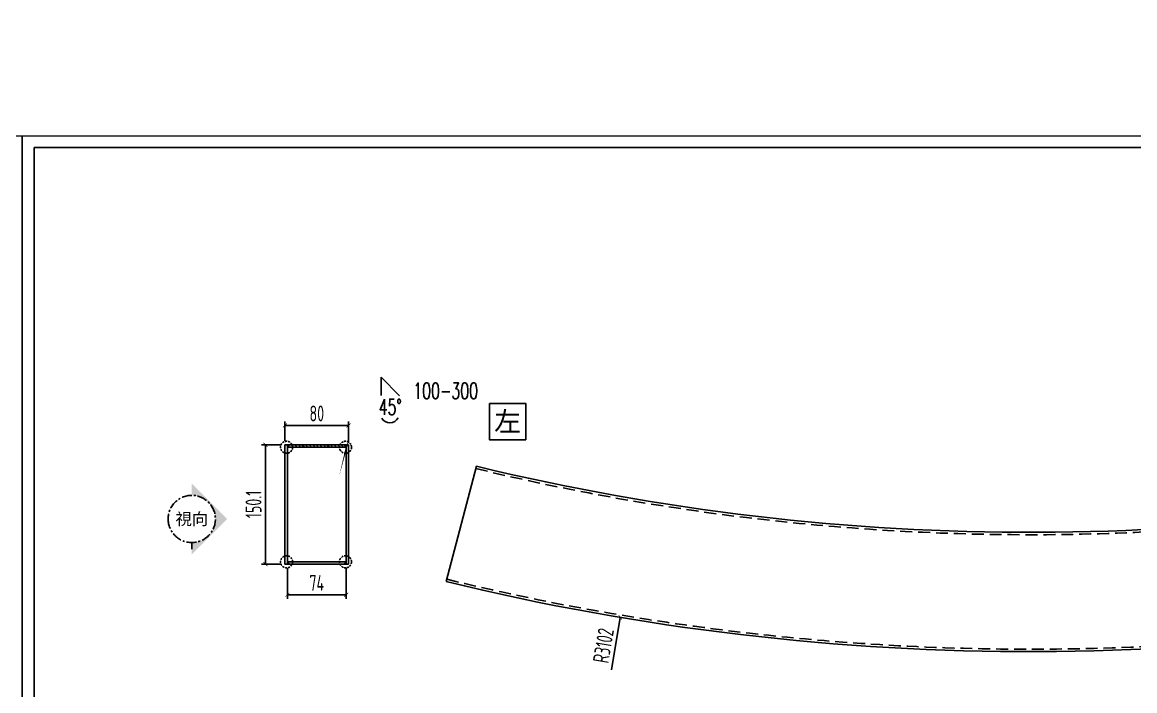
# Model space of a CAD drawing. Extents: x -3378 to 102197, y -3799 to 48702.
# Drawn here: x 17592 to 18991, y -1720 to -879 of the extents above; entities that cross this region are included whole.
import ezdxf
from ezdxf.enums import TextEntityAlignment as Align

# ---------------------------------------------------------------- set-up
doc = ezdxf.new("R2010")
doc.units = 0
doc.set_wipeout_variables(frame=1)
doc.linetypes.add('CENTER', pattern=[2, 1.25, -0.25, 0.25, -0.25])
doc.linetypes.add('HIDDEN', pattern=[0.375, 0.25, -0.125])
for name, color, linetype in [('DIM', 173, 'Continuous'), ('GM_ANNO_LABL', 4, 'Continuous'), ('GM_ANNO_TEXT', 7, 'Continuous'), ('視覺模型鋁擠型暫替', 4, 'Continuous'), ('镀锌钢板', 3, 'Continuous'), ('隱藏線 HIDDEN', 8, 'HIDDEN')]:
    doc.layers.add(name, color=color, linetype=linetype)
doc.layers.add('GM_CNST', color=171, linetype='Continuous', lineweight=5, plot=False)
doc.styles.add('CHINESE', font='ros1.shx', dxfattribs={"width": 0.75, "bigfont": 'hztxt.shx'})
doc.styles.add('GM', font='')
doc.styles.get("Standard").update_dxf_attribs({"font": 'romans.shx', "bigfont": 'chinese.shx'})
doc.styles.get('GM').set_extended_font_data('Microsoft JhengHei')
doc.dimstyles.new('F-05', dxfattribs={"dimscale": 5, "dimtxt": 4, "dimasz": 1, "dimexe": 1, "dimexo": 1, "dimgap": 1, "dimtad": 1, "dimdec": 1, "dimzin": 12, "dimdsep": 46, "dimtxsty": 'CHINESE', "dimblk": 'ARCHTICK', "dimcen": 0, "dimclrd": 4, "dimclre": 4, "dimclrt": 1, "dimadec": 0, "dimazin": 3, "dimtfac": 1, "dimtdec": 1, "dimtix": 1, "dimtofl": 0, "dimtmove": 2, "dimatfit": 3, "dimfxl": 1, "dimtolj": 1, "dimtzin": 0, "dimarcsym": 0})

# ---------------------------------------------------------------- blocks, each defined once
blk = doc.blocks.new('*U47')
blk.add_hatch(color=256).paths.add_polyline_path([(-4.46, 2.97), (0, -1.49), (0, 0, -1), (0, 5.94), (0, 7.43)])
at = {"linetype": 'ByBlock', "ltscale": 3}
blk.add_lwpolyline([(0, 0), (0, -0.82)], dxfattribs=at)
at = {"linetype": 'ByBlock'}
blk.add_circle((0, 2.97), 2.97, dxfattribs=at)
at = {"layer": 'GM_ANNO_TEXT', "style": 'GM'}
blk.add_attdef('圖號', text='', height=1.5, dxfattribs=at).set_placement((0, 2.97), align=Align.MIDDLE_CENTER)
blk = doc.blocks.new('GSGHHJ')
at = {"layer": '視覺模型鋁擠型暫替', "linetype": 'Continuous'}
h = blk.add_hatch(dxfattribs=at)
h.set_pattern_fill('ANSI31', color=1, scale=5, angle=180.0167)
h.set_pattern_definition([(225.01674839, (183194.18166, 622845.99923), (0.4420709054, -0.44181253335), [])])
h.paths.add_polyline_path([(-77, 150.1), (-77, 147.1), (-74, 150.1)])
h = blk.add_hatch(dxfattribs=at)
h.set_pattern_fill('ANSI31', color=1, scale=5, angle=180.0167)
h.set_pattern_definition([(225.01674839, (183204.1763, 622845.99923), (0.4420709054, -0.44181253335), [])])
h.paths.add_polyline_path([(-6, 150.1), (-3, 147.1), (-3, 150.1)])
h = blk.add_hatch(dxfattribs=at)
h.set_pattern_fill('ANSI31', color=1, scale=5, angle=180.0167)
h.set_pattern_definition([(225.01674839, (183194.183, 622830.4302), (0.4420709054, -0.44181253335), [])])
h.paths.add_polyline_path([(-74, 0), (-77, 3), (-77, 0)])
h = blk.add_hatch(dxfattribs=at)
h.set_pattern_fill('ANSI31', color=1, scale=5, angle=180.0167)
h.set_pattern_definition([(225.01674839, (183204.1776, 622830.4302), (0.4420709054, -0.44181253335), [])])
h.paths.add_polyline_path([(-3, 0), (-3, 3), (-6, 0)])
at = {"layer": '镀锌钢板'}
h = blk.add_hatch(dxfattribs=at)
h.set_pattern_fill('ANSI31', color=256, angle=90)
h.set_pattern_definition([(135, (205358.3415, -420677.416), (-2.24506403, -2.24506403), [])])
h.paths.add_polyline_path([(-6.4, 150.1), (-6.4, 147.1), (-73.9, 147.1), (-73.9, 150.1)])
at = {"layer": '視覺模型鋁擠型暫替', "color": 6, "linetype": 'Continuous'}
blk.add_line((-77, 144.1, 0), (-77, 147.1, 0), dxfattribs=at)
at = {"layer": '視覺模型鋁擠型暫替', "color": 1, "linetype": 'Continuous', "elevation": 0}
for points in [[(-77, 147.1), (-77, 150.1), (-74, 150.1), (-77, 147.1)], [(-3, 147.1), (-3, 150.1), (-6, 150.1), (-3, 147.1)]]:
    blk.add_lwpolyline(points, dxfattribs=at)
at = {"layer": '視覺模型鋁擠型暫替', "color": 1, "linetype": 'Continuous'}
for points in [[(-77, 3), (-77, 0), (-74, 0), (-77, 3)], [(-3, 3), (-3, 0), (-6, 0), (-3, 3)]]:
    blk.add_lwpolyline(points, dxfattribs=at)
at = {"layer": '镀锌钢板'}
for p, q in [((0, 150.1, 0), (-80, 150.1, 0)), ((-80, 150.1), (-80, 0)), ((-77, 0), (-77, 147.1)), ((-3, 0), (-3, 147.1)), ((0, 150.1), (0, 0)), ((0, 0), (-80, 0)), ((-77, 3), (-3, 3))]:
    blk.add_line(p, q, dxfattribs=at)
at = {"layer": '镀锌钢板', "color": 6, "linetype": 'Continuous'}
blk.add_line((-77, 147.1, 0), (-3, 147.1, 0), dxfattribs=at)
at = {"layer": '镀锌钢板'}
blk.add_lwpolyline([(-3, 147.1), (-3, 150.1), (-77, 150.1), (-77, 147.1)], close=True, dxfattribs=at)
blk = doc.blocks.new('_ArchTick')
at = {"color": 0, "linetype": 'ByBlock', "const_width": 0.15}
blk.add_lwpolyline([(-0.5, -0.5), (0.5, 0.5)], dxfattribs=at)
blk = doc.blocks.new('*D1369')
at = {"layer": 'Defpoints', "color": 0, "ltscale": 10, "transparency": 16777216}
for p in [(17922.6, -1386.4), (17922.6, -1410.8), (18002.6, -1411.9)]:
    blk.add_point(p, dxfattribs=at)
at = {"layer": 'DIM', "color": 4, "lineweight": -2, "ltscale": 10, "transparency": 16777216}
for p, q in [((17922.6, -1405.8), (17922.6, -1381.4)), ((18002.6, -1406.9), (18002.6, -1381.4)), ((18002.6, -1386.4), (17922.6, -1386.4))]:
    blk.add_line(p, q, dxfattribs=at)
at = {"layer": 'DIM', "color": 4, "lineweight": -2, "ltscale": 10, "transparency": 16777216, "xscale": 5, "yscale": 5, "zscale": 5, "rotation": 180}
blk.add_blockref('_ArchTick', (17922.6, -1386.4), dxfattribs=at)
at = {"layer": 'DIM', "color": 4, "lineweight": -2, "ltscale": 10, "transparency": 16777216, "xscale": 5, "yscale": 5, "zscale": 5}
blk.add_blockref('_ArchTick', (18002.6, -1386.4), dxfattribs=at)
at = {"layer": 'DIM', "color": 1, "ltscale": 10, "transparency": 16777216, "insert": (17962.6, -1371.4), "char_height": 20, "attachment_point": 5, "style": 'CHINESE'}
blk.add_mtext('\\A1;80', dxfattribs=at)
blk = doc.blocks.new('*D1370')
at = {"layer": 'Defpoints', "color": 0, "ltscale": 10, "transparency": 16777216}
for p in [(17922.6, -1410.8, 0), (17898.1, -1560.9), (17922.7, -1560.9)]:
    blk.add_point(p, dxfattribs=at)
at = {"layer": 'DIM', "color": 4, "lineweight": -2, "ltscale": 10, "transparency": 16777216}
for p, q in [((17917.6, -1410.8), (17893.1, -1410.8)), ((17898.1, -1410.8), (17898.1, -1560.9)), ((17917.7, -1560.9), (17893.1, -1560.9))]:
    blk.add_line(p, q, dxfattribs=at)
at = {"layer": 'DIM', "color": 4, "lineweight": -2, "ltscale": 10, "transparency": 16777216, "xscale": 5, "yscale": 5, "zscale": 5}
for p, rotation in [((17898.1, -1410.8), 90), ((17898.1, -1560.9), 270)]:
    blk.add_blockref('_ArchTick', p, dxfattribs=dict(at, rotation=rotation))
at = {"layer": 'DIM', "color": 1, "ltscale": 10, "transparency": 16777216, "insert": (17883.1, -1485.8), "char_height": 20, "attachment_point": 5, "rotation": 90, "style": 'CHINESE'}
blk.add_mtext('\\A1;150.1', dxfattribs=at)
blk = doc.blocks.new('*D1371')
at = {"layer": 'Defpoints', "color": 0, "ltscale": 10, "transparency": 16777216}
for p in [(17925.6, -1560.9), (17999.6, -1560.9), (17999.6, -1599.5)]:
    blk.add_point(p, dxfattribs=at)
at = {"layer": 'DIM', "color": 4, "lineweight": -2, "ltscale": 10, "transparency": 16777216}
for p, q in [((17925.6, -1565.9), (17925.6, -1604.5)), ((17999.6, -1565.9), (17999.6, -1604.5)), ((17925.6, -1599.5), (17999.6, -1599.5))]:
    blk.add_line(p, q, dxfattribs=at)
at = {"layer": 'DIM', "color": 4, "lineweight": -2, "ltscale": 10, "transparency": 16777216, "xscale": 5, "yscale": 5, "zscale": 5, "rotation": 180}
blk.add_blockref('_ArchTick', (17925.6, -1599.5), dxfattribs=at)
at = {"layer": 'DIM', "color": 4, "lineweight": -2, "ltscale": 10, "transparency": 16777216, "xscale": 5, "yscale": 5, "zscale": 5}
blk.add_blockref('_ArchTick', (17999.6, -1599.5), dxfattribs=at)
at = {"layer": 'DIM', "color": 1, "ltscale": 10, "transparency": 16777216, "insert": (17962.6, -1584.5), "char_height": 20, "attachment_point": 5, "style": 'CHINESE'}
blk.add_mtext('\\A1;74', dxfattribs=at)
blk = doc.blocks.new('TK')
at = {"lineweight": 0}
blk.add_3dface([(3, 5), (415, 5), (415, 294), (3, 294)], dxfattribs=at)
at = {"layer": 'GM_CNST'}
blk.add_lwpolyline([(3, 294), (415, 294), (415, 30.55), (3, 30.55)], close=True, dxfattribs=at)
at = {"layer": 'GM_CNST', "linetype": 'Continuous', "lineweight": 0}
blk.add_3dface([(420, 0), (0, 0), (0, 297), (420, 297)], dxfattribs=at)
at = {"layer": 'GM_ANNO_TEXT', "style": 'GM'}
for tag, p in [('業主', (283.43, 26.37)), ('圖名', (283.48, 9.14))]:
    blk.add_attdef(tag, text='', height=2.56, dxfattribs=at).set_placement(p, align=Align.MIDDLE_LEFT)
for tag, p in [('繪圖者', (109.3, 23.05)), ('比例尺', (166.71, 23.04)), ('設計者', (109.3, 9.56)), ('單位', (138.49, 9.62)), ('日期', (166.62, 9.45))]:
    blk.add_attdef(tag, text='', height=2.56, dxfattribs=at).set_placement(p, align=Align.CENTER)
for p in [(389.45, 19.37), (359.78, 12.56), (389.45, 13.69), (389.45, 8.01)]:
    blk.add_attdef('加工編號', text='', height=2.56, dxfattribs=at).set_placement(p, align=Align.MIDDLE)
blk = doc.blocks.new('*D1445')
at = {"layer": 'Defpoints', "color": 0, "ltscale": 10, "transparency": 16777216}
for p in [(18858.9, 1431.3), (18344, -1627.9)]:
    blk.add_point(p, dxfattribs=at)
at = {"layer": 'DIM', "color": 4, "lineweight": -2, "ltscale": 10, "transparency": 16777216}
blk.add_line((18332.9, -1694), (18344, -1627.9), dxfattribs=at)
at = {"layer": 'DIM', "color": 4, "lineweight": -2, "ltscale": 10, "transparency": 16777216, "xscale": 5, "yscale": 5, "zscale": 5, "rotation": 80.44596382760292}
blk.add_blockref('_ArchTick', (18344, -1627.9), dxfattribs=at)
at = {"layer": 'DIM', "color": 1, "ltscale": 10, "transparency": 16777216, "insert": (18322.8, -1663.4), "char_height": 20, "attachment_point": 5, "rotation": 80.446, "style": 'CHINESE'}
blk.add_mtext('\\A1;R3102', dxfattribs=at)
blk = doc.blocks.new('*U1282')
blk.add_wipeout([(-1.6, 1.6), (1.6, 1.6), (1.6, -1.6), (-1.6, -1.6)])
blk.add_lwpolyline([(-1.6, 1.6), (1.6, 1.6), (1.6, -1.6), (-1.6, -1.6)], close=True)
at = {"layer": 'GM_ANNO_TEXT', "ltscale": 0.3, "style": 'GM', "flags": 8}
blk.add_attdef('01', text='', height=1.725, dxfattribs=at).set_placement((0, 0), align=Align.MIDDLE_CENTER)

msp = doc.modelspace()

# ---------------------------------------------------------------- linework, layer by layer
at = {"layer": 'DIM', "ltscale": 10}
for p, q in [((18043.367, -1348.784), (18043.604, -1325.745)), ((18043.604, -1325.745), (18066.405, -1349.021))]:
    msp.add_line(p, q, dxfattribs=at)
at = {"layer": 'GM_ANNO_LABL', "color": 4, "ltscale": 10}
msp.add_lwpolyline([(18170.564, -1325.714, 0, 0, 0), (18024.859, -1325.714, 0, 0, 0), (18004.553, -1399.892, 5, 0, 0), (17999.59, -1410.84, 0, 0, 0)], format="xyseb", dxfattribs=at)
at = {"layer": 'GM_ANNO_LABL', "color": 4, "ltscale": 5}
msp.add_arc((18054.378, -1371.321, 0), 11.758, 209.583278, 332.152898, dxfattribs=at)
at = {"layer": '镀锌钢板', "linetype": 'Continuous'}
msp.add_line((18125.217, -1582.901), (18163.173, -1437.759), dxfattribs=at)
for radius, start, end in [(2952.231, 256.368891, 283.998138), (3102.231, 256.319364, 284.046069)]:
    msp.add_arc((18858.925, 1431.317), radius, start, end, dxfattribs=at)
at = {"layer": '隱藏線 HIDDEN', "ltscale": 10}
for centre in [(17924.665, -1413.881, 0), (17998.674, -1413.924, 0), (17924.668, -1557.995, 0), (17998.677, -1557.993, 0)]:
    msp.add_circle(centre, 7.571, dxfattribs=at)
at = {"layer": '隱藏線 HIDDEN', "linetype": 'HIDDEN', "ltscale": 60}
for radius, start, end in [(2955.231, 256.367852, 283.999144), (3099.231, 256.319364, 284.045155)]:
    msp.add_arc((18858.925, 1431.317), radius, start, end, dxfattribs=at)

# ---------------------------------------------------------------- block references
at = {"xscale": 5, "yscale": 5, "zscale": 5}
for p in [(15492.414, -2506.983), (17592.414, -2506.983)]:
    msp.add_blockref('TK', p, dxfattribs=at)
at = {"color": 1}
msp.add_blockref('GSGHHJ', (18002.598, -1560.88), dxfattribs=at)
at = {"layer": 'GM_ANNO_LABL', "linetype": 'CENTER'}
ref = msp.add_blockref('*U47', (17805.473, -1533.779), dxfattribs=dict(at, xscale=-10, yscale=10, zscale=10, rotation=0.00181932198338508))
ref.add_attrib('圖號', '視向', dxfattribs={"layer": 'GM_ANNO_TEXT', "height": 15, "rotation": 0.001819, "style": 'GM'}).set_placement((17805.472, -1504.079), align=Align.MIDDLE_CENTER)

# ---------------------------------------------------------------- texts
at = {"layer": 'DIM', "ltscale": 10, "width": 0.65}
for s, p in [('100-300', (18124.565, -1332.891)), ('45°', (18054.868, -1353.27))]:
    msp.add_text(s, height=20, dxfattribs=at).set_placement(p, align=Align.TOP_CENTER)

# ---------------------------------------------------------------- dimensions: what is measured, and where the dimension line sits
at = {"layer": 'DIM', "ltscale": 10}
dim = msp.add_radius_dim(center=(18858.925, 1431.317), mpoint=(18344.024, -1627.885), dimstyle='F-05', override={"dimdec": 0}, dxfattribs=at)
dim.commit()
dim.dimension.update_dxf_attribs({"geometry": '*D1445', "text_midpoint": (18322.842, -1663.361)})
for base, p1, p2, picture, middle in [((17922.58, -1386.375, 0), (18002.589, -1411.865, 0), (17922.58, -1410.809, 0), '*D1369', (17962.584, -1371.375, 0)), ((17999.6, -1599.466), (17925.592, -1560.88), (17999.6, -1560.88), '*D1371', (17962.596, -1584.466))]:
    dim = msp.add_linear_dim(base=base, p1=p1, p2=p2, dimstyle='F-05', dxfattribs=at)
    dim.commit()
    dim.dimension.update_dxf_attribs({"geometry": picture, "text_midpoint": middle})
dim = msp.add_linear_dim(base=(17898.064, -1560.882), p1=(17922.589, -1410.811, 0), p2=(17922.676, -1560.882), angle=90, dimstyle='F-05', dxfattribs=at)
dim.commit()
dim.dimension.update_dxf_attribs({"geometry": '*D1370', "text_midpoint": (17883.064, -1485.847)})

# ---------------------------------------------------------------- next in the draw order: block references
at = {"layer": 'GM_ANNO_LABL', "ltscale": 0.3, "xscale": 14.28571431275816, "yscale": 14.28571431275816, "zscale": 14.28571431275816}
msp.add_blockref('*U1282', (18202.407, -1381.556), dxfattribs=at).add_auto_attribs({'01': '左'})

doc.saveas('drawing.dxf')
